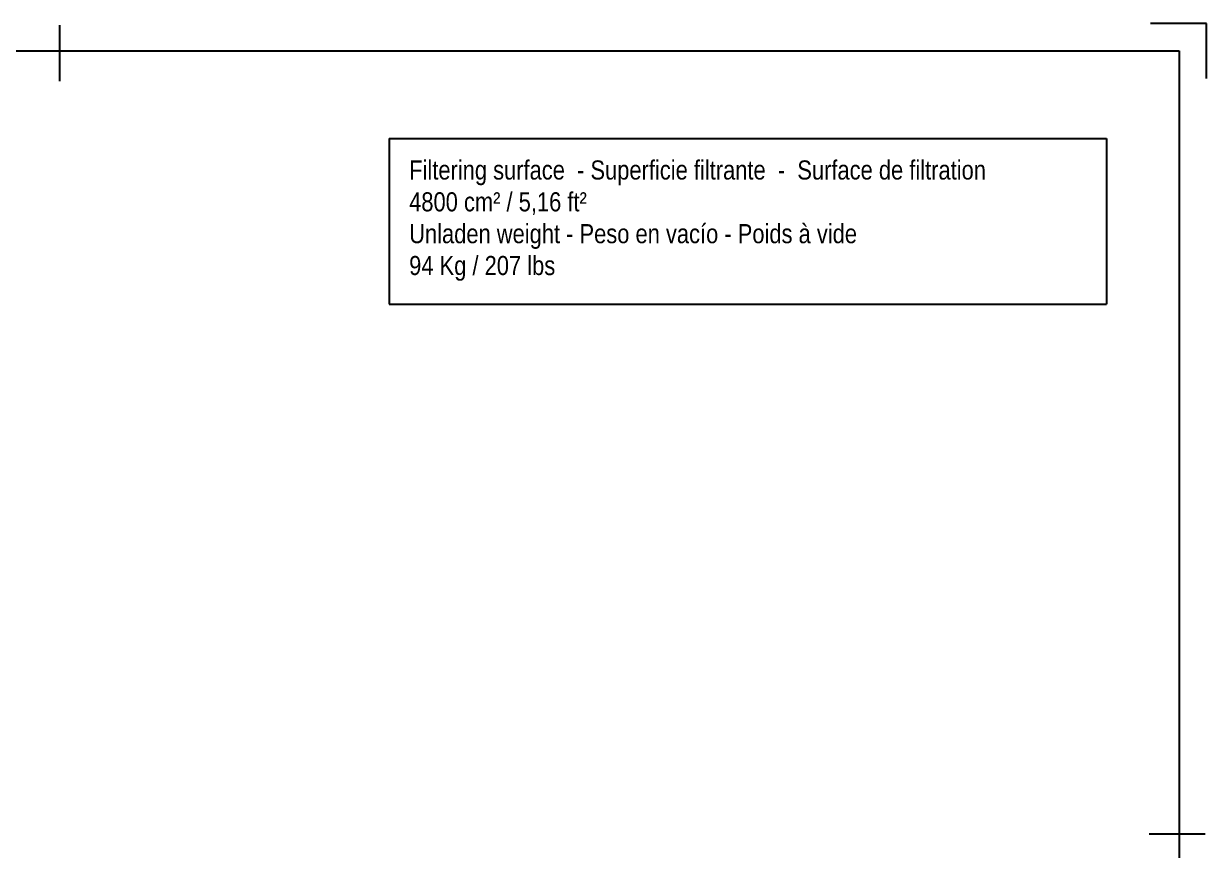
# Model space of a CAD drawing. Header units: millimetres. Extents: x -2 to 4200, y -4 to 2970.
# Drawn here: x 2034 to 4200, y 1455 to 2970 of the extents above; entities that cross this region are included whole.
import ezdxf

# ---------------------------------------------------------------- set-up
doc = ezdxf.new("R2010")
doc.units = ezdxf.units.MM
doc.header["$LTSCALE"] = 10
doc.styles.get("Standard").update_dxf_attribs({"font": 'Gothic.ttf'})

msp = doc.modelspace()

# ---------------------------------------------------------------- linework, layer by layer
for p, q in [((4199.99755108413, 2969.999713734225), (4097.88401730299, 2969.999713734225)), ((4199.99755108413, 2869.337581219183), (4199.99755108413, 2969.999713734225)), ((2099.998775840748, 2967.137656310889), (2099.998775840748, 2864.489178307486)), ((50.00000059735434, 2919.999987883301), (4149.997359179689, 2919.999713734238)), ((4149.997359179689, 2919.999713734238), (4149.99755108414, 49.99998788330235)), ((2703.329953917721, 2759.588530685967), (4016.983504849231, 2759.588530685967)), ((2703.329953917721, 2759.588530685967), (2703.329953917721, 2456.072908810091)), ((4016.983504849231, 2759.588530685967), (4016.983504849231, 2456.072908810091)), ((2703.329953917721, 2456.072908810091), (4016.983504849231, 2456.072908810091)), ((4197.884017302989, 1484.999713734226), (4095.235539299587, 1484.999713734226))]:
    msp.add_line(p, q)

# ---------------------------------------------------------------- texts
at = {"insert": (2740.088732251983, 2719.388156813929), "char_height": 35, "attachment_point": 1}
msp.add_mtext_dynamic_manual_height_columns('{\\fArial Narrow|b0|i0|c0|p34;Filtering surface  - Superficie filtrante  -  Surface de filtration \\P4800 cm² / 5,16 ft²\\PUnladen weight - Peso en vacío - Poids à vide \\P94 Kg / 207 lbs}', width=1420.589715655231, gutter_width=175, heights=[0], dxfattribs=at)

doc.saveas('drawing.dxf')
